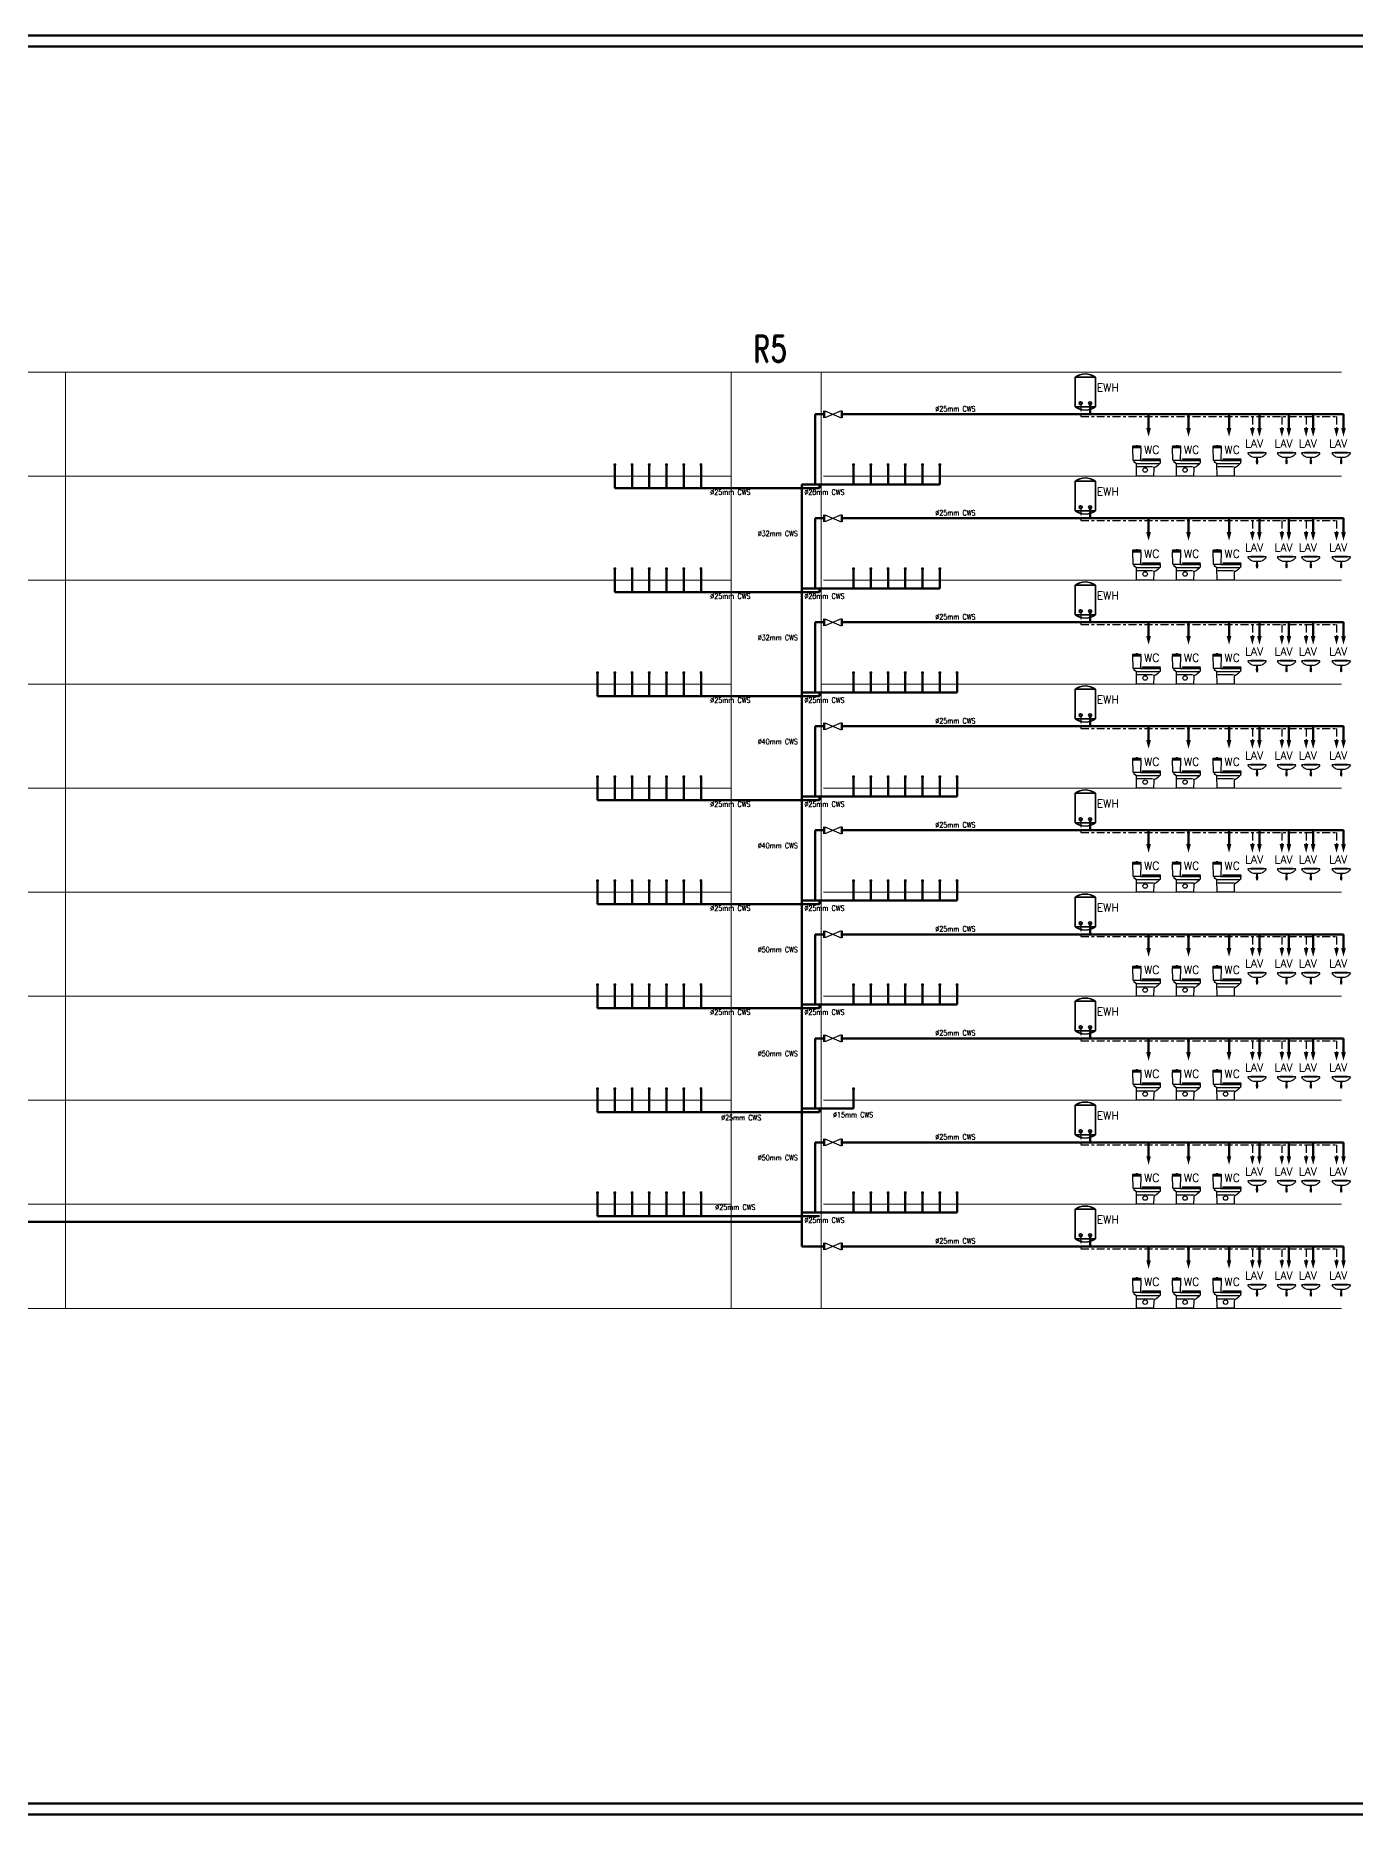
# Model space of a CAD drawing. Extents: x 800 to 995, y 398 to 804.
# Drawn here: x 920.3 to 969.8, y 398.4 to 465.1 of the extents above; entities that cross this region are included whole.
import ezdxf
from ezdxf.enums import TextEntityAlignment as Align

# ---------------------------------------------------------------- set-up
doc = ezdxf.new("R2010")
doc.units = 0
doc.header["$MEASUREMENT"] = 0
for name, pattern in [('CONTINUA', [0]), ('PHANTOM-Z', [12.75, 6, -1.35, 1.35, -1.35, 1.35, -1.35]), ('PHANTOMX2-Z', [10.05, 6, -1.35, 1.35, -1.35])]:
    doc.linetypes.add(name, pattern=pattern)
for name, color, linetype, lineweight in [('FIX', 47, 'CONTINUOUS', 0), ('P--FIXTURES', 60, 'CONTINUOUS', 35), ('P-C-WATER', 5, 'CONTINUOUS', 70), ('P-LINE', 5, 'CONTINUOUS', 20), ('P-TEXT', 1, 'CONTINUOUS', 25), ('UG-BORDER', 20, 'CONTINUOUS', 80)]:
    doc.layers.add(name, color=color, linetype=linetype, lineweight=lineweight)
for name, color, linetype in [('MP-GF-TOILET LAYOUT-WATER$0$P-SANR-FIXT', 10, 'CONTINUOUS'), ('P-H-WATER', 12, 'PHANTOM-Z'), ('PLUM', 2, 'CONTINUOUS'), ('Sanitarios', 171, 'CONTINUA')]:
    doc.layers.add(name, color=color, linetype=linetype)
doc.styles.add('ROM', font='romans.shx', dxfattribs={"height": 3})
doc.styles.add('ROMANC', font='romand.shx')

# ---------------------------------------------------------------- blocks, each defined once
blk = doc.blocks.new('A$C268F1DFF')
at = {"layer": 'Sanitarios', "color": 3}
for p, q in [((-0.162, -0.006), (0.162, -0.006)), ((-0.024, -0.116), (0, -0.117)), ((-0.019, -0.226), (0.019, -0.226)), ((-0.019, -0.231), (0.019, -0.231)), ((-0.016, -0.238), (0.015, -0.238)), ((-0.014, -0.137), (0.014, -0.137)), ((-0.014, -0.201), (0.014, -0.201)), ((-0.01, -0.143), (0.01, -0.143)), ((-0.01, -0.195), (0.01, -0.195)), ((0, -0.117), (0.024, -0.116))]:
    blk.add_line(p, q, dxfattribs=at)
blk.add_lwpolyline([(-0.016, 0), (-0.156, 0), (-0.157, 0), (-0.158, 0), (-0.158, -0.001), (-0.158, -0.001), (-0.159, -0.001), (-0.159, -0.002), (-0.159, -0.002), (-0.159, -0.003), (-0.159, -0.003), (-0.159, -0.004), (-0.16, -0.004), (-0.16, -0.005), (-0.16, -0.005), (-0.161, -0.005), (-0.161, -0.006), (-0.162, -0.006), (-0.162, -0.006), (-0.217, -0.006), (-0.22, -0.006), (-0.223, -0.007), (-0.226, -0.009), (-0.228, -0.012), (-0.229, -0.015), (-0.23, -0.018), (-0.229, -0.022), (-0.228, -0.025), (-0.226, -0.027), (-0.222, -0.032), (-0.217, -0.038), (-0.212, -0.044), (-0.205, -0.051), (-0.198, -0.058), (-0.189, -0.066), (-0.18, -0.073), (-0.171, -0.08), (-0.164, -0.084), (-0.157, -0.089), (-0.147, -0.094), (-0.138, -0.1), (-0.138, -0.1), (-0.097, -0.113), (-0.049, -0.116), (-0.024, -0.116), (-0.021, -0.137), (-0.014, -0.137), (-0.014, -0.142, 0.414214), (-0.013, -0.143), (-0.01, -0.143), (-0.01, -0.195), (-0.013, -0.195, 0.414214), (-0.014, -0.196), (-0.014, -0.201), (-0.014, -0.201), (-0.019, -0.226), (-0.019, -0.231), (-0.019, -0.231, -0.357396), (-0.018, -0.232), (-0.018, -0.232), (-0.017, -0.238), (-0.017, -0.238), (-0.015, -0.267), (-0.015, -0.268, 0.896939), (0.015, -0.269), (0.015, -0.267), (0.017, -0.238), (0.017, -0.238), (0.018, -0.232), (0.018, -0.232, -0.357483), (0.019, -0.231), (0.019, -0.231), (0.019, -0.226), (0.014, -0.201), (0.014, -0.201), (0.014, -0.196, 0.414214), (0.013, -0.195), (0.01, -0.195), (0.01, -0.143), (0.013, -0.143, 0.414214), (0.014, -0.142), (0.014, -0.137), (0.021, -0.137), (0.024, -0.116), (0.049, -0.116), (0.097, -0.113), (0.138, -0.1), (0.138, -0.1), (0.147, -0.094), (0.157, -0.089), (0.164, -0.084), (0.171, -0.08), (0.18, -0.073), (0.189, -0.066), (0.198, -0.058), (0.205, -0.051), (0.212, -0.044), (0.217, -0.038), (0.222, -0.032), (0.226, -0.027), (0.228, -0.025), (0.229, -0.022), (0.23, -0.018), (0.229, -0.015), (0.228, -0.012), (0.226, -0.009), (0.223, -0.007), (0.22, -0.006), (0.217, -0.006), (0.162, -0.006), (0.162, -0.006), (0.161, -0.006), (0.161, -0.005), (0.16, -0.005), (0.16, -0.005), (0.16, -0.004), (0.159, -0.004), (0.159, -0.003), (0.159, -0.003), (0.159, -0.002), (0.159, -0.002), (0.159, -0.001), (0.158, -0.001), (0.158, -0.001), (0.158, 0), (0.157, 0), (0.156, 0), (0.016, 0)], format="xyb", close=True, dxfattribs=at)
blk = doc.blocks.new('A$C506C3B33')
at = {"layer": 'Sanitarios', "color": 3}
for p, q in [((-0.116, 0.716), (-0.305, 0.716)), ((-0.305, 0.711), (-0.116, 0.711)), ((-0.215, 0.757), (-0.207, 0.757)), ((-0.215, 0.755), (-0.207, 0.755)), ((-0.118, 0.393), (-0.298, 0.393)), ((-0.225, 0.316), (0.365, 0.316)), ((-0.198, 0.237), (0.17, 0.237)), ((-0.034, 0.42), (0.335, 0.42)), ((-0.034, 0.41), (0.335, 0.41)), ((-0.034, 0.4), (0.335, 0.4)), ((-0.034, 0.393), (0.335, 0.393)), ((-0.022, 0.41), (-0.022, 0.42)), ((-0.022, 0.393), (-0.022, 0.4)), ((0.17, 0.237), (0.204, 0.232)), ((0.204, 0.232), (0.232, 0.222)), ((0.335, 0.41), (0.335, 0.42)), ((0.347, 0.42), (0.335, 0.42)), ((0.335, 0.41), (0.347, 0.41)), ((0.335, 0.393), (0.335, 0.4)), ((0.347, 0.4), (0.335, 0.4)), ((0.347, 0.393), (0.335, 0.393))]:
    blk.add_line(p, q, dxfattribs=at)
blk.add_lwpolyline([(0.367, 0.393, -0.104581), (0.37, 0.39, -0.442623), (0.379, 0.377, 0.062429), (0.375, 0.327, -0.388719), (0.365, 0.316, 0.238522), (0.357, 0.31, -0.12203), (0.244, 0.217), (0.235, 0.212), (0.228, 0.206), (0.223, 0.196), (0.217, 0.179), (0.212, 0), (-0.212, 0), (-0.215, 0.301), (-0.217, 0.309), (-0.22, 0.313), (-0.225, 0.316), (-0.232, 0.317), (-0.236, 0.32), (-0.239, 0.324), (-0.24, 0.331), (-0.243, 0.335), (-0.247, 0.338), (-0.251, 0.339), (-0.26, 0.34, -0.401561), (-0.275, 0.352), (-0.276, 0.376), (-0.277, 0.384), (-0.279, 0.388), (-0.283, 0.391), (-0.289, 0.393), (-0.298, 0.393), (-0.301, 0.395), (-0.303, 0.398), (-0.311, 0.706, -0.414214), (-0.306, 0.711), (-0.305, 0.711), (-0.305, 0.716), (-0.309, 0.716, 0.033647), (-0.31, 0.743, -0.44822), (-0.302, 0.753), (-0.215, 0.755), (-0.215, 0.757), (-0.223, 0.757, -0.447291), (-0.225, 0.759, -0.328302), (-0.219, 0.766, -0.095457), (-0.202, 0.766, -0.328302), (-0.196, 0.759, -0.447291), (-0.198, 0.757), (-0.207, 0.757), (-0.207, 0.755), (-0.119, 0.753, -0.44822), (-0.111, 0.743, 0.033647), (-0.112, 0.716), (-0.116, 0.716), (-0.116, 0.711), (-0.115, 0.711, -0.414214), (-0.111, 0.706), (-0.118, 0.393), (-0.034, 0.393), (-0.034, 0.4), (-0.061, 0.4, -1), (-0.061, 0.41), (-0.034, 0.41), (-0.034, 0.42), (-0.059, 0.42, -1), (-0.059, 0.435), (0.372, 0.435, -1), (0.372, 0.42), (0.347, 0.42), (0.347, 0.41), (0.374, 0.41, -1), (0.374, 0.4), (0.347, 0.4), (0.347, 0.393)], format="xyb", close=True, dxfattribs=at)
blk = doc.blocks.new('A$C7EA15DB2')
at = {"layer": 'MP-GF-TOILET LAYOUT-WATER$0$P-SANR-FIXT', "color": 2}
for p, q in [((0, 0), (0, 220)), ((30, 0), (30, 220)), ((542, 220), (30, 0)), ((30, 220), (542, 0)), ((542, 220), (542, 0)), ((572, 220), (572, 0))]:
    blk.add_line(p, q, dxfattribs=at)
blk = doc.blocks.new('A$C63790746')
at = {"layer": 'P--FIXTURES', "color": 3, "ltscale": 0.05}
for p, q in [((510, 821), (0, 821)), ((0, 821), (0, 83)), ((510, 821), (510, 83)), ((510, 83), (0, 83))]:
    blk.add_line(p, q, dxfattribs=at)
for centre in [(133, 173), (370, 173)]:
    blk.add_circle(centre, 37, dxfattribs=at)
for centre, start, end in [((255, 469), 54.0549, 125.9451), ((255, 434), 234.0549, 305.9451)]:
    blk.add_arc(centre, 434, start, end, dxfattribs=at)

msp = doc.modelspace()

# ---------------------------------------------------------------- linework, layer by layer
at = {"layer": 'FIX', "linetype": 'Continuous'}
for p, q in [((969.29, 452.509), (805.89, 452.509)), ((921.433, 452.509), (921.433, 417.399)), ((946.393, 452.509), (946.393, 417.399)), ((949.776, 452.509), (949.776, 417.399)), ((946.393, 448.609), (903.325, 448.609)), ((969.29, 448.609), (949.86, 448.609)), ((946.393, 444.709), (903.325, 444.709)), ((969.29, 444.709), (949.86, 444.709)), ((946.393, 440.809), (903.325, 440.809)), ((969.29, 440.809), (949.776, 440.809)), ((946.393, 436.909), (903.325, 436.909)), ((969.29, 436.909), (949.86, 436.909)), ((946.393, 433.009), (903.325, 433.009)), ((969.29, 433.009), (949.86, 433.009)), ((946.393, 429.109), (903.325, 429.109)), ((969.29, 429.109), (949.86, 429.109)), ((946.393, 425.209), (903.325, 425.209)), ((969.29, 425.209), (949.86, 425.209)), ((946.393, 421.309), (903.325, 421.309)), ((969.29, 421.309), (949.86, 421.309)), ((969.29, 417.399), (805.89, 417.399))]:
    msp.add_line(p, q, dxfattribs=at)
at = {"layer": 'P-C-WATER', "linetype": 'Continuous'}
for p, q in [((949.552, 448.293), (949.552, 450.927)), ((949.552, 450.927), (949.871, 450.927)), ((950.557, 450.927), (968.225, 450.927)), ((959.86, 451.344), (959.86, 450.927)), ((942.031, 448.158), (942.031, 449.038)), ((942.678, 448.158), (942.678, 449.038)), ((943.325, 448.158), (943.325, 449.038)), ((943.972, 448.158), (943.972, 449.038)), ((944.618, 448.158), (944.618, 449.038)), ((945.265, 448.158), (945.265, 449.038)), ((950.987, 448.293), (950.987, 449.038)), ((951.634, 448.293), (951.634, 449.038)), ((952.281, 448.293), (952.281, 449.038)), ((952.928, 448.293), (952.928, 449.038)), ((953.574, 448.293), (953.574, 449.038)), ((954.221, 448.293), (954.221, 449.038)), ((949.047, 419.727), (949.047, 448.293)), ((949.047, 448.293), (954.221, 448.293)), ((949.709, 448.293), (949.709, 448.158)), ((949.709, 448.158), (942.031, 448.158)), ((949.552, 444.393), (949.552, 447.027)), ((949.552, 447.027), (949.871, 447.027)), ((950.557, 447.027), (968.225, 447.027)), ((959.86, 447.444), (959.86, 447.027)), ((942.031, 444.258), (942.031, 445.138)), ((942.678, 444.258), (942.678, 445.138)), ((943.325, 444.258), (943.325, 445.138)), ((943.972, 444.258), (943.972, 445.138)), ((944.618, 444.258), (944.618, 445.138)), ((945.265, 444.258), (945.265, 445.138)), ((950.987, 444.393), (950.987, 445.138)), ((951.634, 444.393), (951.634, 445.138)), ((952.281, 444.393), (952.281, 445.138)), ((952.928, 444.393), (952.928, 445.138)), ((953.574, 444.393), (953.574, 445.138)), ((954.221, 444.393), (954.221, 445.138)), ((949.709, 444.258), (942.031, 444.258)), ((949.047, 444.393), (954.221, 444.393)), ((949.709, 444.393), (949.709, 444.258)), ((949.552, 440.493), (949.552, 443.127)), ((949.552, 443.127), (949.871, 443.127)), ((950.557, 443.127), (968.225, 443.127)), ((959.86, 443.544), (959.86, 443.127)), ((941.384, 440.358), (941.384, 441.238)), ((942.031, 440.358), (942.031, 441.238)), ((942.678, 440.358), (942.678, 441.238)), ((943.325, 440.358), (943.325, 441.238)), ((943.972, 440.358), (943.972, 441.238)), ((944.618, 440.358), (944.618, 441.238)), ((945.265, 440.358), (945.265, 441.238)), ((950.987, 440.493), (950.987, 441.238)), ((951.634, 440.493), (951.634, 441.238)), ((952.281, 440.493), (952.281, 441.238)), ((952.928, 440.493), (952.928, 441.238)), ((953.574, 440.493), (953.574, 441.238)), ((954.221, 440.493), (954.221, 441.238)), ((954.868, 440.493), (954.868, 441.238)), ((949.709, 440.358), (941.384, 440.358)), ((949.047, 440.493), (954.868, 440.493)), ((949.709, 440.493), (949.709, 440.358)), ((959.86, 439.644), (959.86, 439.227)), ((949.552, 436.593), (949.552, 439.227)), ((949.552, 439.227), (949.871, 439.227)), ((950.557, 439.227), (968.225, 439.227)), ((941.384, 436.458), (941.384, 437.338)), ((942.031, 436.458), (942.031, 437.338)), ((942.678, 436.458), (942.678, 437.338)), ((943.325, 436.458), (943.325, 437.338)), ((943.972, 436.458), (943.972, 437.338)), ((944.618, 436.458), (944.618, 437.338)), ((945.265, 436.458), (945.265, 437.338)), ((950.987, 436.593), (950.987, 437.338)), ((951.634, 436.593), (951.634, 437.338)), ((952.281, 436.593), (952.281, 437.338)), ((952.928, 436.593), (952.928, 437.338)), ((953.574, 436.593), (953.574, 437.338)), ((954.221, 436.593), (954.221, 437.338)), ((954.868, 436.593), (954.868, 437.338)), ((949.709, 436.458), (941.384, 436.458)), ((949.047, 436.593), (954.868, 436.593)), ((949.709, 436.593), (949.709, 436.458)), ((959.86, 435.744), (959.86, 435.327)), ((949.552, 432.693), (949.552, 435.327)), ((949.552, 435.327), (949.871, 435.327)), ((950.557, 435.327), (968.225, 435.327)), ((941.384, 432.558), (941.384, 433.438)), ((942.031, 432.558), (942.031, 433.438)), ((942.678, 432.558), (942.678, 433.438)), ((943.325, 432.558), (943.325, 433.438)), ((943.972, 432.558), (943.972, 433.438)), ((944.618, 432.558), (944.618, 433.438)), ((945.265, 432.558), (945.265, 433.438)), ((950.987, 432.693), (950.987, 433.438)), ((951.634, 432.693), (951.634, 433.438)), ((952.281, 432.693), (952.281, 433.438)), ((952.928, 432.693), (952.928, 433.438)), ((953.574, 432.693), (953.574, 433.438)), ((954.221, 432.693), (954.221, 433.438)), ((954.868, 432.693), (954.868, 433.438)), ((949.709, 432.558), (941.384, 432.558)), ((949.047, 432.693), (954.868, 432.693)), ((949.709, 432.693), (949.709, 432.558)), ((959.86, 431.844), (959.86, 431.427)), ((949.552, 428.793), (949.552, 431.427)), ((949.552, 431.427), (949.871, 431.427)), ((950.557, 431.427), (968.225, 431.427)), ((941.384, 428.658), (941.384, 429.538)), ((942.031, 428.658), (942.031, 429.538)), ((942.678, 428.658), (942.678, 429.538)), ((943.325, 428.658), (943.325, 429.538)), ((943.972, 428.658), (943.972, 429.538)), ((944.618, 428.658), (944.618, 429.538)), ((945.265, 428.658), (945.265, 429.538)), ((950.987, 428.793), (950.987, 429.538)), ((951.634, 428.793), (951.634, 429.538)), ((952.281, 428.793), (952.281, 429.538)), ((952.928, 428.793), (952.928, 429.538)), ((953.574, 428.793), (953.574, 429.538)), ((954.221, 428.793), (954.221, 429.538)), ((954.868, 428.793), (954.868, 429.538)), ((949.709, 428.658), (941.384, 428.658)), ((949.047, 428.793), (954.868, 428.793)), ((949.709, 428.793), (949.709, 428.658)), ((959.86, 427.944), (959.86, 427.527)), ((949.552, 427.527), (949.871, 427.527)), ((949.552, 427.527), (949.552, 424.893)), ((950.557, 427.527), (968.225, 427.527)), ((941.384, 424.758), (941.384, 425.638)), ((942.031, 424.758), (942.031, 425.638)), ((942.678, 424.758), (942.678, 425.638)), ((943.325, 424.758), (943.325, 425.638)), ((943.972, 424.758), (943.972, 425.638)), ((944.618, 424.758), (944.618, 425.638)), ((945.265, 424.758), (945.265, 425.638)), ((950.987, 424.893), (950.987, 425.638)), ((949.047, 424.893), (950.987, 424.893)), ((949.709, 424.893), (949.709, 424.758)), ((949.709, 424.758), (941.384, 424.758)), ((949.552, 420.993), (949.552, 423.627)), ((949.552, 423.627), (949.871, 423.627)), ((950.557, 423.627), (968.225, 423.627)), ((959.86, 424.044), (959.86, 423.627)), ((941.384, 420.858), (941.384, 421.738)), ((942.031, 420.858), (942.031, 421.738)), ((942.678, 420.858), (942.678, 421.738)), ((943.325, 420.858), (943.325, 421.738)), ((943.972, 420.858), (943.972, 421.738)), ((944.618, 420.858), (944.618, 421.738)), ((945.265, 420.858), (945.265, 421.738)), ((950.987, 420.993), (950.987, 421.738)), ((951.634, 420.993), (951.634, 421.738)), ((952.281, 420.993), (952.281, 421.738)), ((952.928, 420.993), (952.928, 421.738)), ((953.574, 420.993), (953.574, 421.738)), ((954.221, 420.993), (954.221, 421.738)), ((954.868, 420.993), (954.868, 421.738)), ((949.047, 420.993), (954.868, 420.993)), ((804.426, 420.645), (949.047, 420.645)), ((949.709, 420.858), (941.384, 420.858)), ((949.047, 419.727), (949.871, 419.727)), ((950.557, 419.727), (968.225, 419.727)), ((959.86, 420.144), (959.86, 419.727))]:
    msp.add_line(p, q, dxfattribs=at)
at = {"layer": 'P-C-WATER', "ltscale": 0.05}
for p, q in [((962.052, 450.927), (962.052, 450.409)), ((963.55, 450.927), (963.55, 450.409)), ((965.07, 450.927), (965.07, 450.409)), ((966.209, 450.927), (966.209, 450.409)), ((967.314, 450.927), (967.314, 450.409)), ((968.225, 450.927), (968.225, 450.409)), ((968.225, 450.927), (969.364, 450.927)), ((969.364, 450.927), (969.364, 450.409)), ((962.052, 447.027), (962.052, 446.509)), ((963.55, 447.027), (963.55, 446.509)), ((965.07, 447.027), (965.07, 446.509)), ((966.209, 447.027), (966.209, 446.509)), ((967.314, 447.027), (967.314, 446.509)), ((968.225, 447.027), (968.225, 446.509)), ((968.225, 447.027), (969.364, 447.027)), ((969.364, 447.027), (969.364, 446.509)), ((962.052, 443.127), (962.052, 442.609)), ((963.55, 443.127), (963.55, 442.609)), ((965.07, 443.127), (965.07, 442.609)), ((966.209, 443.127), (966.209, 442.609)), ((967.314, 443.127), (967.314, 442.609)), ((968.225, 443.127), (968.225, 442.609)), ((968.225, 443.127), (969.364, 443.127)), ((969.364, 443.127), (969.364, 442.609)), ((962.052, 439.227), (962.052, 438.709)), ((963.55, 439.227), (963.55, 438.709)), ((965.07, 439.227), (965.07, 438.709)), ((966.209, 439.227), (966.209, 438.709)), ((967.314, 439.227), (967.314, 438.709)), ((968.225, 439.227), (968.225, 438.709)), ((968.225, 439.227), (969.364, 439.227)), ((969.364, 439.227), (969.364, 438.709)), ((962.052, 435.327), (962.052, 434.809)), ((963.55, 435.327), (963.55, 434.809)), ((965.07, 435.327), (965.07, 434.809)), ((966.209, 435.327), (966.209, 434.809)), ((967.314, 435.327), (967.314, 434.809)), ((968.225, 435.327), (968.225, 434.809)), ((968.225, 435.327), (969.364, 435.327)), ((969.364, 435.327), (969.364, 434.809)), ((962.052, 431.427), (962.052, 430.909)), ((963.55, 431.427), (963.55, 430.909)), ((965.07, 431.427), (965.07, 430.909)), ((966.209, 431.427), (966.209, 430.909)), ((967.314, 431.427), (967.314, 430.909)), ((968.225, 431.427), (968.225, 430.909)), ((968.225, 431.427), (969.364, 431.427)), ((969.364, 431.427), (969.364, 430.909)), ((962.052, 427.527), (962.052, 427.009)), ((963.55, 427.527), (963.55, 427.009)), ((965.07, 427.527), (965.07, 427.009)), ((966.209, 427.527), (966.209, 427.009)), ((967.314, 427.527), (967.314, 427.009)), ((968.225, 427.527), (968.225, 427.009)), ((968.225, 427.527), (969.364, 427.527)), ((969.364, 427.527), (969.364, 427.009)), ((962.052, 423.627), (962.052, 423.109)), ((963.55, 423.627), (963.55, 423.109)), ((965.07, 423.627), (965.07, 423.109)), ((966.209, 423.627), (966.209, 423.109)), ((967.314, 423.627), (967.314, 423.109)), ((968.225, 423.627), (968.225, 423.109)), ((968.225, 423.627), (969.364, 423.627)), ((969.364, 423.627), (969.364, 423.109)), ((962.052, 419.727), (962.052, 419.209)), ((963.55, 419.727), (963.55, 419.209)), ((965.07, 419.727), (965.07, 419.209)), ((966.209, 419.727), (966.209, 419.209)), ((967.314, 419.727), (967.314, 419.209)), ((968.225, 419.727), (968.225, 419.209)), ((968.225, 419.727), (969.364, 419.727)), ((969.364, 419.727), (969.364, 419.209))]:
    msp.add_line(p, q, dxfattribs=at)
at = {"layer": 'P-C-WATER', "const_width": 0.0563, "elevation": 0}
for points in [[(942.003, 449.038, 1), (942.059, 449.038, 1)], [(942.65, 449.038, 1), (942.706, 449.038, 1)], [(943.297, 449.038, 1), (943.353, 449.038, 1)], [(943.943, 449.038, 1), (944, 449.038, 1)], [(944.59, 449.038, 1), (944.646, 449.038, 1)], [(945.237, 449.038, 1), (945.293, 449.038, 1)], [(951.015, 449.038, -1), (950.959, 449.038, -1)], [(951.662, 449.038, -1), (951.606, 449.038, -1)], [(952.309, 449.038, -1), (952.253, 449.038, -1)], [(952.956, 449.038, -1), (952.9, 449.038, -1)], [(953.603, 449.038, -1), (953.546, 449.038, -1)], [(954.25, 449.038, -1), (954.193, 449.038, -1)], [(942.003, 445.138, 1), (942.059, 445.138, 1)], [(942.65, 445.138, 1), (942.706, 445.138, 1)], [(943.297, 445.138, 1), (943.353, 445.138, 1)], [(943.943, 445.138, 1), (944, 445.138, 1)], [(944.59, 445.138, 1), (944.646, 445.138, 1)], [(945.237, 445.138, 1), (945.293, 445.138, 1)], [(951.015, 445.138, -1), (950.959, 445.138, -1)], [(951.662, 445.138, -1), (951.606, 445.138, -1)], [(952.309, 445.138, -1), (952.253, 445.138, -1)], [(952.956, 445.138, -1), (952.9, 445.138, -1)], [(953.603, 445.138, -1), (953.546, 445.138, -1)], [(954.25, 445.138, -1), (954.193, 445.138, -1)], [(941.356, 441.238, 1), (941.412, 441.238, 1)], [(942.003, 441.238, 1), (942.059, 441.238, 1)], [(942.65, 441.238, 1), (942.706, 441.238, 1)], [(943.297, 441.238, 1), (943.353, 441.238, 1)], [(943.943, 441.238, 1), (944, 441.238, 1)], [(944.59, 441.238, 1), (944.646, 441.238, 1)], [(945.237, 441.238, 1), (945.293, 441.238, 1)], [(951.015, 441.238, -1), (950.959, 441.238, -1)], [(951.662, 441.238, -1), (951.606, 441.238, -1)], [(952.309, 441.238, -1), (952.253, 441.238, -1)], [(952.956, 441.238, -1), (952.9, 441.238, -1)], [(953.603, 441.238, -1), (953.546, 441.238, -1)], [(954.25, 441.238, -1), (954.193, 441.238, -1)], [(954.896, 441.238, -1), (954.84, 441.238, -1)], [(941.356, 437.338, 1), (941.412, 437.338, 1)], [(942.003, 437.338, 1), (942.059, 437.338, 1)], [(942.65, 437.338, 1), (942.706, 437.338, 1)], [(943.297, 437.338, 1), (943.353, 437.338, 1)], [(943.943, 437.338, 1), (944, 437.338, 1)], [(944.59, 437.338, 1), (944.646, 437.338, 1)], [(945.237, 437.338, 1), (945.293, 437.338, 1)], [(951.015, 437.338, -1), (950.959, 437.338, -1)], [(951.662, 437.338, -1), (951.606, 437.338, -1)], [(952.309, 437.338, -1), (952.253, 437.338, -1)], [(952.956, 437.338, -1), (952.9, 437.338, -1)], [(953.603, 437.338, -1), (953.546, 437.338, -1)], [(954.25, 437.338, -1), (954.193, 437.338, -1)], [(954.896, 437.338, -1), (954.84, 437.338, -1)], [(941.356, 433.438, 1), (941.412, 433.438, 1)], [(942.003, 433.438, 1), (942.059, 433.438, 1)], [(942.65, 433.438, 1), (942.706, 433.438, 1)], [(943.297, 433.438, 1), (943.353, 433.438, 1)], [(943.943, 433.438, 1), (944, 433.438, 1)], [(944.59, 433.438, 1), (944.646, 433.438, 1)], [(945.237, 433.438, 1), (945.293, 433.438, 1)], [(951.015, 433.438, -1), (950.959, 433.438, -1)], [(951.662, 433.438, -1), (951.606, 433.438, -1)], [(952.309, 433.438, -1), (952.253, 433.438, -1)], [(952.956, 433.438, -1), (952.9, 433.438, -1)], [(953.603, 433.438, -1), (953.546, 433.438, -1)], [(954.25, 433.438, -1), (954.193, 433.438, -1)], [(954.896, 433.438, -1), (954.84, 433.438, -1)], [(941.356, 429.538, 1), (941.412, 429.538, 1)], [(942.003, 429.538, 1), (942.059, 429.538, 1)], [(942.65, 429.538, 1), (942.706, 429.538, 1)], [(943.297, 429.538, 1), (943.353, 429.538, 1)], [(943.943, 429.538, 1), (944, 429.538, 1)], [(944.59, 429.538, 1), (944.646, 429.538, 1)], [(945.237, 429.538, 1), (945.293, 429.538, 1)], [(951.015, 429.538, -1), (950.959, 429.538, -1)], [(951.662, 429.538, -1), (951.606, 429.538, -1)], [(952.309, 429.538, -1), (952.253, 429.538, -1)], [(952.956, 429.538, -1), (952.9, 429.538, -1)], [(953.603, 429.538, -1), (953.546, 429.538, -1)], [(954.25, 429.538, -1), (954.193, 429.538, -1)], [(954.896, 429.538, -1), (954.84, 429.538, -1)], [(941.356, 425.638, 1), (941.412, 425.638, 1)], [(942.003, 425.638, 1), (942.059, 425.638, 1)], [(942.65, 425.638, 1), (942.706, 425.638, 1)], [(943.297, 425.638, 1), (943.353, 425.638, 1)], [(943.943, 425.638, 1), (944, 425.638, 1)], [(944.59, 425.638, 1), (944.646, 425.638, 1)], [(945.237, 425.638, 1), (945.293, 425.638, 1)], [(951.015, 425.638, -1), (950.959, 425.638, -1)], [(941.356, 421.738, 1), (941.412, 421.738, 1)], [(942.003, 421.738, 1), (942.059, 421.738, 1)], [(942.65, 421.738, 1), (942.706, 421.738, 1)], [(943.297, 421.738, 1), (943.353, 421.738, 1)], [(943.943, 421.738, 1), (944, 421.738, 1)], [(944.59, 421.738, 1), (944.646, 421.738, 1)], [(945.237, 421.738, 1), (945.293, 421.738, 1)], [(951.015, 421.738, -1), (950.959, 421.738, -1)], [(951.662, 421.738, -1), (951.606, 421.738, -1)], [(952.309, 421.738, -1), (952.253, 421.738, -1)], [(952.956, 421.738, -1), (952.9, 421.738, -1)], [(953.603, 421.738, -1), (953.546, 421.738, -1)], [(954.25, 421.738, -1), (954.193, 421.738, -1)], [(954.896, 421.738, -1), (954.84, 421.738, -1)]]:
    msp.add_lwpolyline(points, format="xyb", close=True, dxfattribs=at)
at = {"layer": 'P-C-WATER', "ltscale": 0.05}
for points in [[(962.139, 450.409), (961.966, 450.409), (962.052, 450.085)], [(963.636, 450.409), (963.463, 450.409), (963.55, 450.085)], [(965.156, 450.409), (964.983, 450.409), (965.07, 450.085)], [(966.295, 450.409), (966.122, 450.409), (966.209, 450.085)], [(967.401, 450.409), (967.228, 450.409), (967.314, 450.085)], [(968.311, 450.409), (968.138, 450.409), (968.225, 450.085)], [(969.45, 450.409), (969.277, 450.409), (969.364, 450.085)], [(962.139, 446.509), (961.966, 446.509), (962.052, 446.185)], [(963.636, 446.509), (963.463, 446.509), (963.55, 446.185)], [(965.156, 446.509), (964.983, 446.509), (965.07, 446.185)], [(966.295, 446.509), (966.122, 446.509), (966.209, 446.185)], [(967.401, 446.509), (967.228, 446.509), (967.314, 446.185)], [(968.311, 446.509), (968.138, 446.509), (968.225, 446.185)], [(969.45, 446.509), (969.277, 446.509), (969.364, 446.185)], [(962.139, 442.609), (961.966, 442.609), (962.052, 442.285)], [(963.636, 442.609), (963.463, 442.609), (963.55, 442.285)], [(965.156, 442.609), (964.983, 442.609), (965.07, 442.285)], [(966.295, 442.609), (966.122, 442.609), (966.209, 442.285)], [(967.401, 442.609), (967.228, 442.609), (967.314, 442.285)], [(968.311, 442.609), (968.138, 442.609), (968.225, 442.285)], [(969.45, 442.609), (969.277, 442.609), (969.364, 442.285)], [(962.139, 438.709), (961.966, 438.709), (962.052, 438.385)], [(963.636, 438.709), (963.463, 438.709), (963.55, 438.385)], [(965.156, 438.709), (964.983, 438.709), (965.07, 438.385)], [(966.295, 438.709), (966.122, 438.709), (966.209, 438.385)], [(967.401, 438.709), (967.228, 438.709), (967.314, 438.385)], [(968.311, 438.709), (968.138, 438.709), (968.225, 438.385)], [(969.45, 438.709), (969.277, 438.709), (969.364, 438.385)], [(962.139, 434.809), (961.966, 434.809), (962.052, 434.485)], [(963.636, 434.809), (963.463, 434.809), (963.55, 434.485)], [(965.156, 434.809), (964.983, 434.809), (965.07, 434.485)], [(966.295, 434.809), (966.122, 434.809), (966.209, 434.485)], [(967.401, 434.809), (967.228, 434.809), (967.314, 434.485)], [(968.311, 434.809), (968.138, 434.809), (968.225, 434.485)], [(969.45, 434.809), (969.277, 434.809), (969.364, 434.485)], [(962.139, 430.909), (961.966, 430.909), (962.052, 430.585)], [(963.636, 430.909), (963.463, 430.909), (963.55, 430.585)], [(965.156, 430.909), (964.983, 430.909), (965.07, 430.585)], [(966.295, 430.909), (966.122, 430.909), (966.209, 430.585)], [(967.401, 430.909), (967.228, 430.909), (967.314, 430.585)], [(968.311, 430.909), (968.138, 430.909), (968.225, 430.585)], [(969.45, 430.909), (969.277, 430.909), (969.364, 430.585)], [(962.139, 427.009), (961.966, 427.009), (962.052, 426.685)], [(963.636, 427.009), (963.463, 427.009), (963.55, 426.685)], [(965.156, 427.009), (964.983, 427.009), (965.07, 426.685)], [(966.295, 427.009), (966.122, 427.009), (966.209, 426.685)], [(967.401, 427.009), (967.228, 427.009), (967.314, 426.685)], [(968.311, 427.009), (968.138, 427.009), (968.225, 426.685)], [(969.45, 427.009), (969.277, 427.009), (969.364, 426.685)], [(962.139, 423.109), (961.966, 423.109), (962.052, 422.785)], [(963.636, 423.109), (963.463, 423.109), (963.55, 422.785)], [(965.156, 423.109), (964.983, 423.109), (965.07, 422.785)], [(966.295, 423.109), (966.122, 423.109), (966.209, 422.785)], [(967.401, 423.109), (967.228, 423.109), (967.314, 422.785)], [(968.311, 423.109), (968.138, 423.109), (968.225, 422.785)], [(969.45, 423.109), (969.277, 423.109), (969.364, 422.785)], [(962.139, 419.209), (961.966, 419.209), (962.052, 418.885)], [(963.636, 419.209), (963.463, 419.209), (963.55, 418.885)], [(965.156, 419.209), (964.983, 419.209), (965.07, 418.885)], [(966.295, 419.209), (966.122, 419.209), (966.209, 418.885)], [(967.401, 419.209), (967.228, 419.209), (967.314, 418.885)], [(968.311, 419.209), (968.138, 419.209), (968.225, 418.885)], [(969.45, 419.209), (969.277, 419.209), (969.364, 418.885)]]:
    msp.add_solid(points, dxfattribs=at)
at = {"layer": 'P-H-WATER', "linetype": 'PHANTOMX2-Z', "ltscale": 0.05}
for p, q in [((959.505, 451.344), (959.505, 450.84)), ((959.505, 450.84), (967.962, 450.84)), ((965.945, 450.84), (965.945, 450.409)), ((967.051, 450.84), (967.051, 450.409)), ((967.962, 450.84), (967.962, 450.409)), ((967.962, 450.84), (969.101, 450.84)), ((969.101, 450.84), (969.101, 450.409)), ((959.505, 447.444), (959.505, 446.94)), ((959.505, 446.94), (967.962, 446.94)), ((965.945, 446.94), (965.945, 446.509)), ((967.051, 446.94), (967.051, 446.509)), ((967.962, 446.94), (967.962, 446.509)), ((967.962, 446.94), (969.101, 446.94)), ((969.101, 446.94), (969.101, 446.509)), ((959.505, 443.544), (959.505, 443.04)), ((959.505, 443.04), (967.962, 443.04)), ((965.945, 443.04), (965.945, 442.609)), ((967.051, 443.04), (967.051, 442.609)), ((967.962, 443.04), (967.962, 442.609)), ((967.962, 443.04), (969.101, 443.04)), ((969.101, 443.04), (969.101, 442.609)), ((959.505, 439.644), (959.505, 439.14)), ((959.505, 439.14), (967.962, 439.14)), ((965.945, 439.14), (965.945, 438.709)), ((967.051, 439.14), (967.051, 438.709)), ((967.962, 439.14), (967.962, 438.709)), ((967.962, 439.14), (969.101, 439.14)), ((969.101, 439.14), (969.101, 438.709)), ((959.505, 435.744), (959.505, 435.24)), ((959.505, 435.24), (967.962, 435.24)), ((965.945, 435.24), (965.945, 434.809)), ((967.051, 435.24), (967.051, 434.809)), ((967.962, 435.24), (967.962, 434.809)), ((967.962, 435.24), (969.101, 435.24)), ((969.101, 435.24), (969.101, 434.809)), ((959.505, 431.844), (959.505, 431.34)), ((959.505, 431.34), (967.962, 431.34)), ((965.945, 431.34), (965.945, 430.909)), ((967.051, 431.34), (967.051, 430.909)), ((967.962, 431.34), (967.962, 430.909)), ((967.962, 431.34), (969.101, 431.34)), ((969.101, 431.34), (969.101, 430.909)), ((959.505, 427.944), (959.505, 427.44)), ((959.505, 427.44), (967.962, 427.44)), ((965.945, 427.44), (965.945, 427.009)), ((967.051, 427.44), (967.051, 427.009)), ((967.962, 427.44), (967.962, 427.009)), ((967.962, 427.44), (969.101, 427.44)), ((969.101, 427.44), (969.101, 427.009)), ((959.505, 424.044), (959.505, 423.54)), ((959.505, 423.54), (967.962, 423.54)), ((965.945, 423.54), (965.945, 423.109)), ((967.051, 423.54), (967.051, 423.109)), ((967.962, 423.54), (967.962, 423.109)), ((967.962, 423.54), (969.101, 423.54)), ((969.101, 423.54), (969.101, 423.109)), ((959.505, 420.144), (959.505, 419.64)), ((959.505, 419.64), (967.962, 419.64)), ((965.945, 419.64), (965.945, 419.209)), ((967.051, 419.64), (967.051, 419.209)), ((967.962, 419.64), (967.962, 419.209)), ((967.962, 419.64), (969.101, 419.64)), ((969.101, 419.64), (969.101, 419.209))]:
    msp.add_line(p, q, dxfattribs=at)
at = {"layer": 'P-LINE', "color": 1}
for points in [[(966.032, 450.409), (965.859, 450.409), (965.945, 450.085)], [(967.137, 450.409), (966.965, 450.409), (967.051, 450.085)], [(968.048, 450.409), (967.875, 450.409), (967.962, 450.085)], [(969.187, 450.409), (969.014, 450.409), (969.101, 450.085)], [(966.032, 446.509), (965.859, 446.509), (965.945, 446.185)], [(967.137, 446.509), (966.965, 446.509), (967.051, 446.185)], [(968.048, 446.509), (967.875, 446.509), (967.962, 446.185)], [(969.187, 446.509), (969.014, 446.509), (969.101, 446.185)], [(966.032, 442.609), (965.859, 442.609), (965.945, 442.285)], [(967.137, 442.609), (966.965, 442.609), (967.051, 442.285)], [(968.048, 442.609), (967.875, 442.609), (967.962, 442.285)], [(969.187, 442.609), (969.014, 442.609), (969.101, 442.285)], [(966.032, 438.709), (965.859, 438.709), (965.945, 438.385)], [(967.137, 438.709), (966.965, 438.709), (967.051, 438.385)], [(968.048, 438.709), (967.875, 438.709), (967.962, 438.385)], [(969.187, 438.709), (969.014, 438.709), (969.101, 438.385)], [(966.032, 434.809), (965.859, 434.809), (965.945, 434.485)], [(967.137, 434.809), (966.965, 434.809), (967.051, 434.485)], [(968.048, 434.809), (967.875, 434.809), (967.962, 434.485)], [(969.187, 434.809), (969.014, 434.809), (969.101, 434.485)], [(966.032, 430.909), (965.859, 430.909), (965.945, 430.585)], [(967.137, 430.909), (966.965, 430.909), (967.051, 430.585)], [(968.048, 430.909), (967.875, 430.909), (967.962, 430.585)], [(969.187, 430.909), (969.014, 430.909), (969.101, 430.585)], [(966.032, 427.009), (965.859, 427.009), (965.945, 426.685)], [(967.137, 427.009), (966.965, 427.009), (967.051, 426.685)], [(968.048, 427.009), (967.875, 427.009), (967.962, 426.685)], [(969.187, 427.009), (969.014, 427.009), (969.101, 426.685)], [(966.032, 423.109), (965.859, 423.109), (965.945, 422.785)], [(967.137, 423.109), (966.965, 423.109), (967.051, 422.785)], [(968.048, 423.109), (967.875, 423.109), (967.962, 422.785)], [(969.187, 423.109), (969.014, 423.109), (969.101, 422.785)], [(966.032, 419.209), (965.859, 419.209), (965.945, 418.885)], [(967.137, 419.209), (966.965, 419.209), (967.051, 418.885)], [(968.048, 419.209), (967.875, 419.209), (967.962, 418.885)], [(969.187, 419.209), (969.014, 419.209), (969.101, 418.885)]]:
    msp.add_solid(points, dxfattribs=at)
at = {"layer": 'PLUM', "color": 3}
for centre in [(961.923, 448.837), (963.42, 448.837), (961.923, 444.937), (963.42, 444.937), (961.923, 441.037), (963.42, 441.037), (961.923, 437.137), (963.42, 437.137), (961.923, 433.237), (963.42, 433.237), (961.923, 429.337), (963.42, 429.337), (961.923, 425.437), (963.42, 425.437), (964.94, 425.437), (961.923, 421.537), (963.42, 421.537), (964.94, 421.537), (961.923, 417.637), (963.42, 417.637), (964.94, 417.637)]:
    msp.add_circle(centre, 0.0834, dxfattribs=at)
at = {"layer": 'UG-BORDER'}
for p, q in [((989.761, 465.127), (799.508, 465.127)), ((989.357, 464.723), (799.912, 464.723)), ((799.508, 398.427), (989.761, 398.427)), ((799.912, 398.832), (989.357, 398.832))]:
    msp.add_line(p, q, dxfattribs=at)

# ---------------------------------------------------------------- block references
at = {"layer": 'P--FIXTURES', "ltscale": 0.05, "extrusion": (0, 0, -1), "xscale": 0.0015000000003056, "yscale": 0.0015000000003056, "zscale": -0.0015}
for p in [(-960.059, 451.085), (-960.059, 447.185), (-960.059, 443.285), (-960.059, 439.385), (-960.059, 435.485), (-960.059, 431.585), (-960.059, 427.685), (-960.059, 423.785), (-960.059, 419.885)]:
    msp.add_blockref('A$C63790746', p, dxfattribs=at)
at = {"layer": 'P--FIXTURES', "color": 2, "xscale": 1.50000000030559, "yscale": 1.50000000030559, "zscale": 1.50000000030559}
for name, p in [('A$C506C3B33', (961.923, 448.609)), ('A$C506C3B33', (963.42, 448.609)), ('A$C506C3B33', (964.94, 448.609)), ('A$C268F1DFF', (966.12, 449.494)), ('A$C268F1DFF', (967.226, 449.494)), ('A$C268F1DFF', (968.136, 449.494)), ('A$C268F1DFF', (969.276, 449.494)), ('A$C506C3B33', (961.923, 444.709)), ('A$C506C3B33', (963.42, 444.709)), ('A$C506C3B33', (964.94, 444.709)), ('A$C268F1DFF', (966.12, 445.594)), ('A$C268F1DFF', (967.226, 445.594)), ('A$C268F1DFF', (968.136, 445.594)), ('A$C268F1DFF', (969.276, 445.594)), ('A$C506C3B33', (961.923, 440.809)), ('A$C506C3B33', (963.42, 440.809)), ('A$C506C3B33', (964.94, 440.809)), ('A$C268F1DFF', (966.12, 441.694)), ('A$C268F1DFF', (967.226, 441.694)), ('A$C268F1DFF', (968.136, 441.694)), ('A$C268F1DFF', (969.276, 441.694)), ('A$C506C3B33', (961.923, 436.909)), ('A$C506C3B33', (963.42, 436.909)), ('A$C506C3B33', (964.94, 436.909)), ('A$C268F1DFF', (966.12, 437.794)), ('A$C268F1DFF', (967.226, 437.794)), ('A$C268F1DFF', (968.136, 437.794)), ('A$C268F1DFF', (969.276, 437.794)), ('A$C506C3B33', (961.923, 433.009)), ('A$C506C3B33', (963.42, 433.009)), ('A$C506C3B33', (964.94, 433.009)), ('A$C268F1DFF', (966.12, 433.894)), ('A$C268F1DFF', (967.226, 433.894)), ('A$C268F1DFF', (968.136, 433.894)), ('A$C268F1DFF', (969.276, 433.894)), ('A$C506C3B33', (961.923, 429.109)), ('A$C506C3B33', (963.42, 429.109)), ('A$C506C3B33', (964.94, 429.109)), ('A$C268F1DFF', (966.12, 429.994)), ('A$C268F1DFF', (967.226, 429.994)), ('A$C268F1DFF', (968.136, 429.994)), ('A$C268F1DFF', (969.276, 429.994)), ('A$C506C3B33', (961.923, 425.209)), ('A$C506C3B33', (963.42, 425.209)), ('A$C506C3B33', (964.94, 425.209)), ('A$C268F1DFF', (966.12, 426.094)), ('A$C268F1DFF', (967.226, 426.094)), ('A$C268F1DFF', (968.136, 426.094)), ('A$C268F1DFF', (969.276, 426.094)), ('A$C506C3B33', (961.923, 421.309)), ('A$C506C3B33', (963.42, 421.309)), ('A$C506C3B33', (964.94, 421.309)), ('A$C268F1DFF', (966.12, 422.194)), ('A$C268F1DFF', (967.226, 422.194)), ('A$C268F1DFF', (968.136, 422.194)), ('A$C268F1DFF', (969.276, 422.194)), ('A$C506C3B33', (961.923, 417.409)), ('A$C506C3B33', (963.42, 417.409)), ('A$C506C3B33', (964.94, 417.409)), ('A$C268F1DFF', (966.12, 418.294)), ('A$C268F1DFF', (967.226, 418.294)), ('A$C268F1DFF', (968.136, 418.294)), ('A$C268F1DFF', (969.276, 418.294))]:
    msp.add_blockref(name, p, dxfattribs=at)
at = {"layer": 'P-C-WATER', "ltscale": 0.05, "xscale": 0.0011999999999262, "yscale": 0.0011999999999262, "zscale": 0.0011999999999262}
for p in [(949.871, 450.795), (949.871, 446.895), (949.871, 442.995), (949.871, 439.095), (949.871, 435.195), (949.871, 431.295), (949.871, 427.395), (949.871, 423.495), (949.871, 419.595)]:
    msp.add_blockref('A$C7EA15DB2', p, dxfattribs=at)

# ---------------------------------------------------------------- texts
at = {"layer": 'P-TEXT', "color": 41, "style": 'ROMANC', "width": 0.75}
for s, height, p in [('R5', 1, (947.218, 452.887)), ('%%C25mm CWS', 0.2, (954.053, 451.031)), ('%%C25mm CWS', 0.2, (945.611, 447.908)), ('%%C20mm CWS', 0.2, (949.142, 447.908)), ('%%C25mm CWS', 0.2, (949.142, 447.908)), ('%%C25mm CWS', 0.2, (954.053, 447.131)), ('%%C32mm CWS', 0.2, (947.392, 446.354)), ('%%C25mm CWS', 0.2, (945.611, 444.008)), ('%%C20mm CWS', 0.2, (949.142, 444.008)), ('%%C25mm CWS', 0.2, (949.142, 444.008)), ('%%C25mm CWS', 0.2, (954.053, 443.231)), ('%%C32mm CWS', 0.2, (947.392, 442.454)), ('%%C25mm CWS', 0.2, (945.611, 440.108)), ('%%C25mm CWS', 0.2, (949.142, 440.108)), ('%%C25mm CWS', 0.2, (954.053, 439.331)), ('%%C40mm CWS', 0.2, (947.392, 438.554)), ('%%C25mm CWS', 0.2, (945.611, 436.208)), ('%%C25mm CWS', 0.2, (949.142, 436.208)), ('%%C25mm CWS', 0.2, (954.053, 435.431)), ('%%C40mm CWS', 0.2, (947.392, 434.654)), ('%%C25mm CWS', 0.2, (945.611, 432.308)), ('%%C25mm CWS', 0.2, (949.142, 432.308)), ('%%C25mm CWS', 0.2, (954.053, 431.531)), ('%%C50mm CWS', 0.2, (947.392, 430.754)), ('%%C25mm CWS', 0.2, (945.611, 428.408)), ('%%C25mm CWS', 0.2, (949.142, 428.408)), ('%%C25mm CWS', 0.2, (954.053, 427.631)), ('%%C50mm CWS', 0.2, (947.392, 426.854)), ('%%C25mm CWS', 0.2, (946.019, 424.454)), ('%%C15mm CWS', 0.2, (950.216, 424.563)), ('%%C25mm CWS', 0.2, (954.053, 423.731)), ('%%C50mm CWS', 0.2, (947.392, 422.954)), ('%%C25mm CWS', 0.2, (945.798, 421.095)), ('%%C25mm CWS', 0.2, (949.142, 420.608)), ('%%C25mm CWS', 0.2, (954.053, 419.831))]:
    msp.add_text(s, height=height, dxfattribs=at).set_placement(p)
at = {"layer": 'P-TEXT', "color": 41, "style": 'ROM'}
for s, p in [('EWH', (960.104, 451.78)), ('LAV', (965.669, 449.686)), ('LAV', (966.775, 449.686)), ('LAV', (967.685, 449.686)), ('LAV', (968.825, 449.686)), ('EWH', (960.104, 447.88)), ('LAV', (965.669, 445.786)), ('LAV', (966.775, 445.786)), ('LAV', (967.685, 445.786)), ('LAV', (968.825, 445.786)), ('EWH', (960.104, 443.98)), ('LAV', (965.669, 441.886)), ('LAV', (966.775, 441.886)), ('LAV', (967.685, 441.886)), ('LAV', (968.825, 441.886)), ('EWH', (960.104, 440.08)), ('LAV', (965.669, 437.986)), ('LAV', (966.775, 437.986)), ('LAV', (967.685, 437.986)), ('LAV', (968.825, 437.986)), ('EWH', (960.104, 436.18)), ('LAV', (965.669, 434.086)), ('LAV', (966.775, 434.086)), ('LAV', (967.685, 434.086)), ('LAV', (968.825, 434.086)), ('EWH', (960.104, 432.28)), ('LAV', (965.669, 430.186)), ('LAV', (966.775, 430.186)), ('LAV', (967.685, 430.186)), ('LAV', (968.825, 430.186)), ('EWH', (960.104, 428.38)), ('LAV', (965.669, 426.286)), ('LAV', (966.775, 426.286)), ('LAV', (967.685, 426.286)), ('LAV', (968.825, 426.286)), ('EWH', (960.104, 424.48)), ('LAV', (965.669, 422.386)), ('LAV', (966.775, 422.386)), ('LAV', (967.685, 422.386)), ('LAV', (968.825, 422.386)), ('EWH', (960.104, 420.58)), ('LAV', (965.669, 418.486)), ('LAV', (966.775, 418.486)), ('LAV', (967.685, 418.486)), ('LAV', (968.825, 418.486))]:
    msp.add_text(s, height=0.3, dxfattribs=at).set_placement(p)
for p in [(962.169, 449.597, -5.276), (963.667, 449.597, -5.276), (965.187, 449.597, -5.276), (962.169, 445.697, -5.276), (963.667, 445.697, -5.276), (965.187, 445.697, -5.276), (962.169, 441.797, -5.276), (963.667, 441.797, -5.276), (965.187, 441.797, -5.276), (962.169, 437.897, -5.276), (963.667, 437.897, -5.276), (965.187, 437.897, -5.276), (962.169, 433.997, -5.276), (963.667, 433.997, -5.276), (965.187, 433.997, -5.276), (962.169, 430.097, -5.276), (963.667, 430.097, -5.276), (965.187, 430.097, -5.276), (962.169, 426.197, -5.276), (963.667, 426.197, -5.276), (965.187, 426.197, -5.276), (962.169, 422.297, -5.276), (963.667, 422.297, -5.276), (965.187, 422.297, -5.276), (962.169, 418.397, -5.276), (963.667, 418.397, -5.276), (965.187, 418.397, -5.276)]:
    msp.add_text('WC', height=0.3, dxfattribs=at).set_placement(p, align=Align.MIDDLE)

doc.saveas('drawing.dxf')
